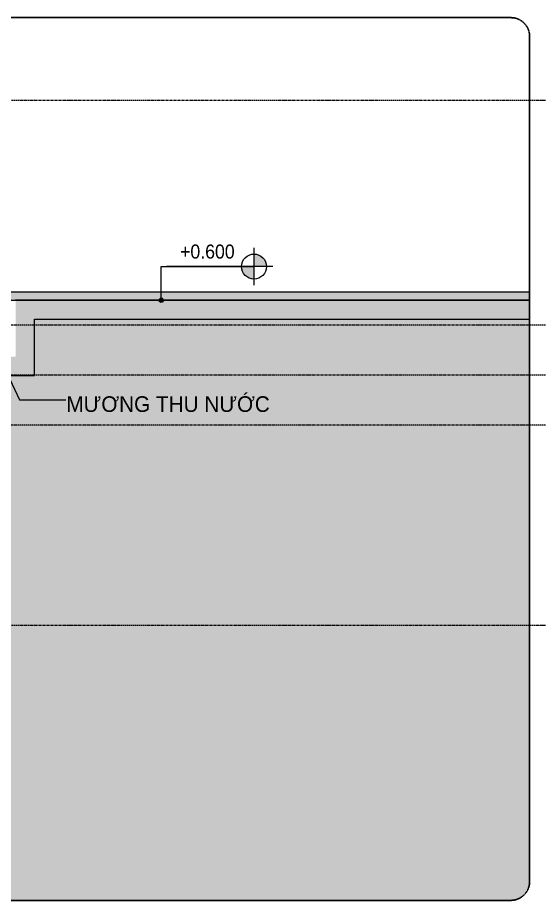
# Model space of a CAD drawing. Header units: millimetres. Extents: x 94264 to 187823, y -5375 to 75426.
# Drawn here: x 175692 to 179865, y -4200 to 2861 of the extents above; entities that cross this region are included whole.
import ezdxf

# ---------------------------------------------------------------- set-up
doc = ezdxf.new("R2010")
doc.units = ezdxf.units.MM
doc.linetypes.add('Centre', pattern=[31.75, 6.35, -4.7625, 15.875, -4.7625])
doc.linetypes.add('Hidden', pattern=[7.14375, 4.7625, -2.38125])
for name, color, linetype, lineweight in [('A-DETL-GENF', 92, 'Continuous', 18), ('A-DETL-GENF-1', 9, 'Continuous', 18), ('A-DETL-GENF-3', 92, 'Hidden', 25), ('A-DETL-THIN', 151, 'Continuous', 18), ('A-FLOR', 192, 'Continuous', 18), ('A-FLOR-LEVL-2', 51, 'Centre', 9), ('A-FLOR-PATT-3', 8, 'Continuous', 18), ('G-ANNO-DIMS', 111, 'Continuous', 9), ('G-ANNO-TEXT-1', 210, 'Continuous', 9), ('G-ANNO-TEXT-2', 7, 'Continuous', 9)]:
    doc.layers.add(name, color=color, linetype=linetype, lineweight=lineweight)
doc.styles.add('Arial_2', font='arial.ttf', dxfattribs={"width": 0.95, "height": 125})
doc.styles.add('Arial_4', font='arial.ttf', dxfattribs={"width": 0.9, "height": 112.5})

# ---------------------------------------------------------------- blocks, each defined once
blk = doc.blocks.new('BORDER VIEW - BORDER VIEW-2145989-TKCS_RAMP DỐC 2 - MẶT CẮT DỌC')
at = {"layer": 'A-DETL-GENF-3'}
for p, q in [((-120062.6, 2860.7), (-93391.3, 2860.7)), ((-93241.3, 2710.7), (-93241.3, -4050)), ((-93391.3, -4200), (-120062.6, -4200))]:
    blk.add_line(p, q, dxfattribs=at)
for centre, start, end in [((-93391.3, 2710.7), 0, 90), ((-93391.3, -4050), 270, 360)]:
    blk.add_arc(centre, 150, start, end, dxfattribs=at)
blk = doc.blocks.new('Spot Elevations - M_Spot Elevation - Target Filled-350595-TKCS_RAMP DỐC 2 - MẶT CẮT DỌC')
at = {"layer": 'G-ANNO-DIMS'}
h = blk.add_hatch(color=256, dxfattribs=at)
edge = h.paths.add_edge_path()
edge.add_line((-116364.5, -1736.5), (-116264.5, -1736.5))
edge.add_arc((-116364.5, -1736.5), 100, 0, 90)
edge.add_line((-116364.5, -1636.5), (-116364.5, -1736.5))
h = blk.add_hatch(color=256, dxfattribs=at)
edge = h.paths.add_edge_path()
edge.add_line((-116364.5, -1736.5), (-116464.5, -1736.5))
edge.add_arc((-116364.5, -1736.5), 100, 180, 270)
edge.add_line((-116364.5, -1836.5), (-116364.5, -1736.5))
for p, q in [((-116364.5, -1886.5), (-116364.5, -1586.5)), ((-116214.5, -1736.5), (-117064.5, -1736.5))]:
    blk.add_line(p, q, dxfattribs=at)
blk.add_circle((-116364.5, -1736.5), 100, dxfattribs=at)

msp = doc.modelspace()

# ---------------------------------------------------------------- hatches: boundary and pattern name
at = {"layer": 'A-DETL-GENF-1'}
h = msp.add_hatch(dxfattribs=at)
h.set_pattern_fill('FP_17', color=256, style=0, pattern_type=2)
h.set_pattern_definition([(50, (166042.08, 15725), (364.368, -31.8783), [38.1, -419.1]), (355, (166042.08, 15725), (-70.486, 382.113), [30.48, -335.28]), (100.451, (166072.44, 15722.34), (293.885, 350.2334), [32.38, -356.18]), (46.184, (166042.08, 15826.6), (542.1585, -84.086), [57.15, -628.65]), (96.636, (166087.26, 15819.6), (474.805, 494.855), [48.57, -534.27]), (351.184, (166042.1, 15826.6), (474.81, 494.85), [45.72, -502.92]), (21, (166092.88, 15801.2), (303.2285, -204.5305), [38.1, -419.1]), (326, (166092.88, 15801.2), (123.604, 368.376), [30.48, -335.28]), (71.451, (166118.15, 15784.16), (426.834, 163.843), [32.38, -356.18]), (37.5, (166042.08, 15725), (6.17665, 169.11015), [3.353, -327.863, 3.353, -337.007, -336.55]), (37.5, (166042.08, 15725), (6.17665, 169.11015), [-671.576, 3.353, -333.197]), (7.5, (166042.08, 15725), (133.6389, 200.3615), [3.353, -190.703, 3.353, -320.243, -128.27]), (7.5, (166042.08, 15725), (133.6389, 200.3615), [-517.652, 3.353, -124.917]), (327.5, (165928.79, 15725), (271.1818, -11.4584), [3.353, -123.647, 3.353, -392.887, -525.78]), (327.5, (165928.79, 15725), (271.1818, -11.4584), [-523.24, 3.353, -522.427]), (317.5, (165878, 15725), (296.2585, 50.8528), [3.353, -161.747, 3.353, -259.791, -373.38]), (317.5, (165878, 15725), (296.2585, 50.8528), [-428.244, 3.353, -370.027]), (45, (166042.08, 15725), (-125.7236, 125.7236), []), (45, (166042.08, 15915.5), (-125.7236, 125.7236), [])])
h.paths.add_polyline_path([(159225.6, -2660), (159925.6, -2660), (159925.6, -1906.9), (175125.6, 325.8), (175125.6, -2.3), (175825.6, -2.3), (175825.6, 450), (179786.8, 450), (179786.8, 600), (175675.6, 600), (175675.6, 147.7), (175275.6, 147.7), (175275.6, 549.5), (159725.6, -1734.7), (159725.6, -2460), (159225.6, -2460.1)])
h.paths.add_polyline_path([(159225.6, -2050), (159226.1, -2050), (159226.1, -1808.1), (157579.2, -2050), (158697.8, -2050)])
h = msp.add_hatch(dxfattribs=at)
h.set_pattern_fill('FP_24', color=256, style=0, pattern_type=2)
h.set_pattern_definition([(0, (166042.08, 15725), (241.935, 241.935), [241.935, -241.935]), (0, (166042.08, 15815.73), (241.935, 241.935), [241.935, -241.935]), (0, (166042.08, 15906.45), (241.935, 241.935), [241.935, -241.935]), (90, (166072.32, 15936.7), (-241.935, 241.935), [241.935, -241.935]), (90, (166163.05, 15936.7), (-241.935, 241.935), [241.935, -241.935]), (90, (166253.77, 15936.7), (-241.935, 241.935), [241.935, -241.935])])
h.paths.add_polyline_path([(155158.5, -4200), (179636.8, -4200), (179675.7, -4194.9), (179711.8, -4179.9), (179742.9, -4156.1), (179766.7, -4125), (179781.7, -4088.8), (179786.8, -4050), (179786.8, 450), (175825.6, 450), (175825.6, -2.3), (175125.6, -2.3), (175125.6, 325.8), (160392.7, -1838.7), (159925.6, -1912), (159925.6, -2660), (159225.6, -2660), (159225.6, -3550), (155225.6, -3550), (155225.6, -2350), (152815.6, -2350), (152815.6, -4050), (152820.7, -4088.8), (152835.7, -4125), (152859.5, -4156.1), (152890.6, -4179.9), (152926.8, -4194.9), (152965.6, -4200), (153634.6, -4200)])
h.paths.add_polyline_path([(165575.5, -2750), (165175.5, -2750), (165175.7, -2050), (165575.7, -2050), (165575.7, -2750)])
h.paths.add_polyline_path([(161025.6, -2750), (161025.6, -2050), (161325.6, -2050), (161325.6, -2750)])
at = {"layer": 'A-FLOR-PATT-3'}
h = msp.add_hatch(dxfattribs=at)
h.set_pattern_fill('FP_21', color=256, style=0, pattern_type=2)
h.set_pattern_definition([(7.233, (166042.077, 180.244), (109.309954, -1.017467), [7.406, -81.466]), (359.466, (166042.077, 180.244), (-21.146144, 12.207611), [9.11, -100.206]), (150.003, (166051.186, 180.16), (88.16474, 11.18944), [2.035, -22.382]), (6.333, (166042.077, 183.49), (162.647854, -2.686233), [11.943, -131.374]), (137.53, (166055.63, 183.27), (142.44275, 15.8088), [2.283, -25.109]), (359.054, (166042.077, 183.49), (142.44243, 15.80942), [13.556, -149.114]), (2.341, (166057.317, 182.678), (90.9688, -6.533669), [10.68, -117.477]), (355.892, (166057.317, 182.678), (37.081352, 11.76885), [7.6, -83.603]), (17.608, (166064.898, 182.134), (128.04982, 5.23471), [3.242, -35.662]), (4.671, (166042.077, 180.244), (1.8531784, 5.4028562), [1.334, -77.76, 1.334, -79.943, -80.368]), (4.671, (166042.077, 180.244), (1.8531784, 5.4028562), [-160.372, 1.334, -79.033]), (0.803, (166042.077, 180.244), (40.0922373, 6.4005027), [1.662, -56.062, 1.662, -94.596, -38.156]), (0.803, (166042.077, 180.244), (40.0922373, 6.4005027), [-153.982, 1.662, -36.493]), (356.119, (166008.092, 180.244), (81.3547722, -0.3662924), [1.417, -30.79, 1.417, -99.069, -133.337]), (356.119, (166008.092, 180.244), (81.3547722, -0.3662924), [-132.693, 1.417, -131.92]), (354.427, (165992.852, 180.244), (88.877853, 1.624403), [1.242, -35.449, 1.242, -57.238, -82.978]), (354.427, (165992.852, 180.244), (88.877853, 1.624403), [-95.17, 1.242, -81.736])])
h.paths.add_polyline_path([(175381.8, 600), (179786.8, 600), (179786.8, 666.9), (175285.6, 666.9), (175285.6, 613.8), (175281.5, 600), (175328.9, 600)])
at = {"layer": 'G-ANNO-DIMS'}
h = msp.add_hatch(color=256, dxfattribs=at)
edge = h.paths.add_edge_path()
edge.add_arc((176840.7, 600), 17.5, 0, 360)

# ---------------------------------------------------------------- linework, layer by layer
at = {"layer": 'A-DETL-THIN'}
for p, q in [((175275.6, 600), (179786.8, 600)), ((179786.8, 600), (175675.6, 600)), ((175825.6, -2.3), (175825.6, 450)), ((175825.6, 450), (179786.8, 450)), ((175125.6, -2.3), (175825.6, -2.3))]:
    msp.add_line(p, q, dxfattribs=at)
at = {"layer": 'A-FLOR'}
msp.add_line((175285.6, 666.9), (179786.8, 666.9), dxfattribs=at)
at = {"layer": 'A-FLOR-LEVL-2'}
for p, q in [((151786.7, 2200), (181163.2, 2200)), ((180528.2, 400), (151786.7, 400)), ((181163.2, 0), (151786.7, 0)), ((180528.2, -400), (151786.7, -400)), ((151786.7, -2000), (181163.2, -2000))]:
    msp.add_line(p, q, dxfattribs=at)
at = {"layer": 'G-ANNO-DIMS'}
for p, q in [((176840.7, 869.7), (177582.2, 869.7)), ((176840.7, 600), (176840.7, 869.7))]:
    msp.add_line(p, q, dxfattribs=at)
msp.add_circle((176840.7, 600), 17.5, dxfattribs=at)
at = {"layer": 'G-ANNO-TEXT-1'}
for p, q in [((175465.5, 313.3), (175707.7, -195.2)), ((175707.7, -195.2), (176076.1, -195.2))]:
    msp.add_line(p, q, dxfattribs=at)

# ---------------------------------------------------------------- block references
at = {"layer": 'A-DETL-GENF'}
msp.add_blockref('BORDER VIEW - BORDER VIEW-2145989-TKCS_RAMP DỐC 2 - MẶT CẮT DỌC', (273028.2, 0), dxfattribs=at)
at = {"layer": 'G-ANNO-DIMS'}
msp.add_blockref('Spot Elevations - M_Spot Elevation - Target Filled-350595-TKCS_RAMP DỐC 2 - MẶT CẮT DỌC', (293946.7, 2606.1), dxfattribs=at)

# ---------------------------------------------------------------- texts
at = {"layer": 'G-ANNO-DIMS', "insert": (176990.9, 1046), "char_height": 112.5, "width": 519.248, "attachment_point": 1, "line_spacing_factor": 0.941778, "style": 'Arial_4'}
msp.add_mtext('+0.600', dxfattribs=at)
at = {"layer": 'G-ANNO-TEXT-2', "insert": (176081.1, -231.3), "char_height": 125, "width": 1643.623, "attachment_point": 4, "line_spacing_factor": 0.936439, "style": 'Arial_2'}
msp.add_mtext('\\pt570,1140,1710,2280,2850,3420,3990,4560,5130,5700,6270,6840,7410,7980,8550,9120,9690,10260,10830,11400,11970,12540,13110,13680,14250,14820,15390,15960,16530,17100,17670,18240;MƯƠNG THU NƯỚC', dxfattribs=at)

doc.saveas('drawing.dxf')
